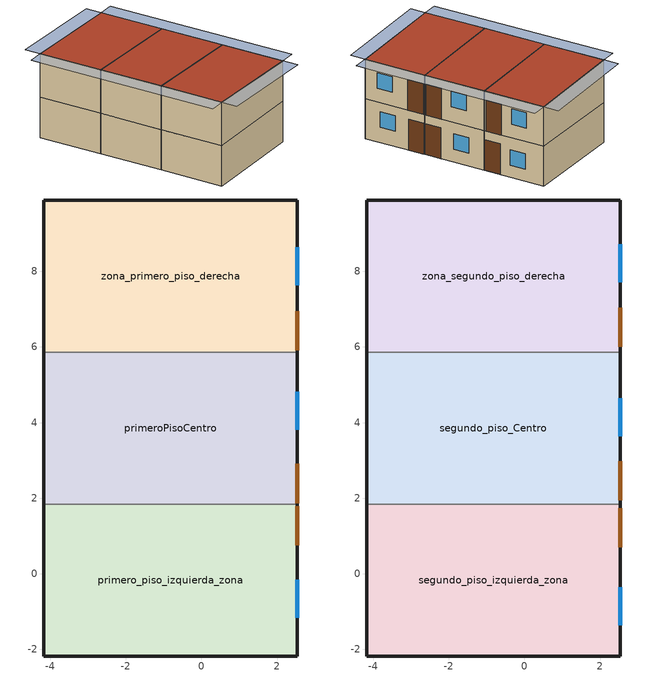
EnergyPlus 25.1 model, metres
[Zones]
primeroPisoCentro
 floor ground (piso_del_primer_piso): 2.53,5.87 2.53,1.85 -4.17,1.85 -4.17,5.87 z0
 wall outside (MURO_LADRILLO_HUECO_SOGA): 2.53,1.85 2.53,5.87 / -4.17,5.87 -4.17,1.85 z0:2.55
 wall to primero_piso_izquierda_zona (MURO_LADRILLO_HUECO_SOGA): -4.17,1.85 2.53,1.85 z0:2.55
 wall to zona_primero_piso_derecha (MURO_LADRILLO_HUECO_SOGA): 2.53,5.87 -4.17,5.87 z0:2.55
 window (CONST_CLEAR_4MM): 2.53,3.81 2.53,4.81 z0.81:1.81
 door (Puerta Plancha Metalica): 2.53,1.87 2.53,2.92 z0:1.98
zona_primero_piso_derecha
 floor ground (piso_del_primer_piso): 2.53,9.89 2.53,5.87 -4.17,5.87 -4.17,9.89 z0
 wall outside (MURO_LADRILLO_HUECO_SOGA): 2.53,5.87 2.53,9.89 -4.17,9.89 -4.17,5.87 z0:2.55
 window (CONST_CLEAR_4MM): 2.53,7.64 2.53,8.64 z0.75:1.75
 door (Puerta Plancha Metalica): 2.53,5.91 2.53,6.94 z0:1.98
primero_piso_izquierda_zona
 floor ground (piso_del_primer_piso): 2.53,1.85 2.53,-2.17 -4.17,-2.17 -4.17,1.85 z0
 wall outside (MURO_LADRILLO_HUECO_SOGA): -4.17,1.85 -4.17,-2.17 2.53,-2.17 2.53,1.85 z0:2.55
 window (CONST_CLEAR_4MM): 2.53,-1.16 2.53,-0.16 z0.98:1.98
 door (Puerta Plancha Metalica): 2.53,0.75 2.53,1.78 z0:1.98
segundo_piso_Centro
 floor to primeroPisoCentro (techo_piso_entre_zonas): 2.53,5.87 2.53,1.85 -4.17,1.85 -4.17,5.87 z2.55
 wall outside (MURO_LADRILLO_HUECO_SOGA): 2.53,1.85 2.53,5.87 z2.55:5.1; -4.17,5.87 -4.17,1.85 z2.55:5.31
 wall to zona_segundo_piso_derecha (MURO_LADRILLO_HUECO_SOGA): 2.53,5.87,5.1 2.53,5.87,2.55 -4.17,5.87,2.55 -4.17,5.87,5.31
 wall to segundo_piso_izquierda_zona (MURO_LADRILLO_HUECO_SOGA): -4.17,1.85,5.31 -4.17,1.85,2.55 2.53,1.85,2.55 2.53,1.85,5.1
 window (CONST_CLEAR_4MM): 2.53,3.64 2.53,4.65 z3.53:4.53
 door (Puerta Plancha Metalica): 2.53,1.94 2.53,2.97 z2.55:4.53
 roof outside (TECHO_CALAMINA_SIMPLE): -4.17,1.85,5.31 2.53,1.85,5.1 2.53,5.87,5.1 -4.17,5.87,5.31
segundo_piso_izquierda_zona
 floor to primero_piso_izquierda_zona (techo_piso_entre_zonas): 2.53,1.85 2.53,-2.17 -4.17,-2.17 -4.17,1.85 z2.55
 wall outside (MURO_LADRILLO_HUECO_SOGA): -4.17,1.85 -4.17,-2.17 z2.55:5.31; 2.53,-2.17 2.53,1.85 z2.55:5.1; -4.17,-2.17,5.31 -4.17,-2.17,2.55 2.53,-2.17,2.55 2.53,-2.17,5.1
 window (CONST_CLEAR_4MM): 2.53,-1.36 2.53,-0.36 z3.44:4.44
 door (Puerta Plancha Metalica): 2.53,0.7 2.53,1.73 z2.55:4.53
 roof outside (TECHO_CALAMINA_SIMPLE): -4.17,-2.17,5.31 2.53,-2.17,5.1 2.53,1.85,5.1 -4.17,1.85,5.31
zona_segundo_piso_derecha
 floor to zona_primero_piso_derecha (piso_del_primer_piso): 2.53,9.89 2.53,5.87 -4.17,5.87 -4.17,9.89 z2.55
 wall outside (MURO_LADRILLO_HUECO_SOGA): 2.53,5.87 2.53,9.89 z2.55:5.1; -4.17,9.89 -4.17,5.87 z2.55:5.31; 2.53,9.89,5.1 2.53,9.89,2.55 -4.17,9.89,2.55 -4.17,9.89,5.31
 window (CONST_CLEAR_4MM): 2.53,7.72 2.53,8.72 z3.42:4.42
 door (Puerta Plancha Metalica): 2.53,6 2.53,7.03 z2.55:4.53
 roof outside (TECHO_CALAMINA_SIMPLE): -4.17,5.87,5.31 2.53,5.87,5.1 2.53,9.89,5.1 -4.17,9.89,5.31
shading: 2.53,9.89 2.53,-2.17 3.53,-2.17 3.53,9.89 z5.1; -5.17,9.89 -5.17,-2.17 -4.17,-2.17 -4.17,9.89 z5.31; -4.17,9.89,5.31 2.53,9.89,5.1 2.53,10.89,5.1 -4.17,10.89,5.31; -4.17,-3.17,5.31 2.53,-3.17,5.1 2.53,-2.17,5.1 -4.17,-2.17,5.31
[Building]
pr: North Axis {deg}=102; Terrain=City; Loads Convergence Tolerance Value {W}=0.04; Temperature Convergence Tolerance Value {deltaC}=0.4; Solar Distribution=FullInteriorAndExterior; Maximum Number of Warmup Days=25
[Site:Location]
LACHAQUI: Latitude {deg}=-11.553; Longitude {deg}=-76.626; Time Zone {hr}=-5; Elevation {m}=3700
[Site:GroundTemperature:BuildingSurface]
9, 8, 8, 7, 7, 8, 8, 8, 8, 8, 8, 8
[Material] Thermal Absorptance=0.9
Name | Roughness | Thickness {m} | Conductivity {W/m-K} | Density {kg/m3} | Specific Heat {J/kg-K} | Solar Absorptance | Visible Absorptance
falso_piso_arena_cemento | Rough | 0.1 | 1.4 | 2000 | 840 | 0.7 | 0.7
piso_entre_ambientes_madera | Rough | 0.025 | 0.12 | 550 | 1500 | 0.7 | 0.7
MAT_CALAMINA | Smooth | 0.0008 | 45.28 | 7824 | 500 | 0.6 | 0.6
MAT_MURO_LADRILLO_HUECO_SOGA | MediumRough | 0.13 | 0.48 | 900 | 936 | 0.6 | 0.6
Plancha acero 1mm | MediumSmooth | 0.001 | 45.28 | 7824 | 500 | 0.7 | 0.7
[WindowMaterial:Glazing]
CLEAR 4MM: Optical Data Type=SpectralAverage; Thickness {m}=0.004; Solar Transmittance at Normal Incidence=0.837; Front Side Solar Reflectance at Normal Incidence=0.075; Back Side Solar Reflectance at Normal Incidence=0.075; Visible Transmittance at Normal Incidence=0.898; Front Side Visible Reflectance at Normal Incidence=0.081; Back Side Visible Reflectance at Normal Incidence=0.081; Infrared Transmittance at Normal Incidence=0; Front Side Infrared Hemispherical Emissivity=0.84; Back Side Infrared Hemispherical Emissivity=0.84; Conductivity {W/m-K}=0.9; Dirt Correction Factor for Solar and Visible Transmittance=1; Solar Diffusing=No; Young's modulus {Pa}=72000000000; Poisson's ratio=0.22
[Construction]
piso_del_primer_piso: falso_piso_arena_cemento
techo_piso_entre_zonas: piso_entre_ambientes_madera
TECHO_CALAMINA_SIMPLE: MAT_CALAMINA
MURO_LADRILLO_HUECO_SOGA: MAT_MURO_LADRILLO_HUECO_SOGA
Puerta Plancha Metalica: Plancha acero 1mm
CONST_CLEAR_4MM: CLEAR 4MM
[Zone] Multiplier=1
primeroPisoCentro; zona_primero_piso_derecha; primero_piso_izquierda_zona; segundo_piso_Centro; segundo_piso_izquierda_zona; zona_segundo_piso_derecha
[ZoneInfiltration:DesignFlowRate] Schedule=Infiltration Half On Schedule; Design Flow Rate Calculation Method=AirChanges/Hour; Air Changes per Hour {1/hr}=8; Constant Term Coefficient=0.5; Temperature Term Coefficient=0.05; Velocity Term Coefficient=0.1; Velocity Squared Term Coefficient=0; Density Basis=Outdoor
Name | Zone or ZoneList or Space or SpaceList
infiltracion2c | segundo_piso_Centro
infiltracion2d | zona_segundo_piso_derecha
infiltracion2izq | segundo_piso_izquierda_zona
infiltracion1der | zona_primero_piso_derecha
infiltracion1cen | primeroPisoCentro
infiltracion1izq | primero_piso_izquierda_zona
[ZoneVentilation:DesignFlowRate]
VentNat_2C_Norte: Zone or ZoneList or Space or SpaceList=segundo_piso_Centro; Schedule=VENTANA_PROGRAMADA; Design Flow Rate Calculation Method=AirChanges/Hour; Air Changes per Hour {1/hr}=4; Ventilation Type=Natural; Fan Pressure Rise {Pa}=0; Fan Total Efficiency=1; Constant Term Coefficient=1; Temperature Term Coefficient=0; Velocity Term Coefficient=0; Velocity Squared Term Coefficient=0; Minimum Indoor Temperature {C}=-100; Maximum Indoor Temperature {C}=100; Delta Temperature {deltaC}=-100; Minimum Outdoor Temperature {C}=-100; Maximum Outdoor Temperature {C}=100; Maximum Wind Speed {m/s}=40
[Schedule:Compact]
Infiltration Half On Schedule: Through: 12/31, For: Weekdays SummerDesignDay, Until: 06:00, 1, Until: 22:00, 0.5, Until: 24:00, 1, For: Saturday WinterDesignDay, Until: 06:00, 1, Until: 18:00, 0.5, Until: 24:00, 1, For: Sunday Holidays AllOtherDays, Until: 24:00, 1
VENTANA_PROGRAMADA: Through: 12/31, For: AllDays, Until: 24:00, 0
